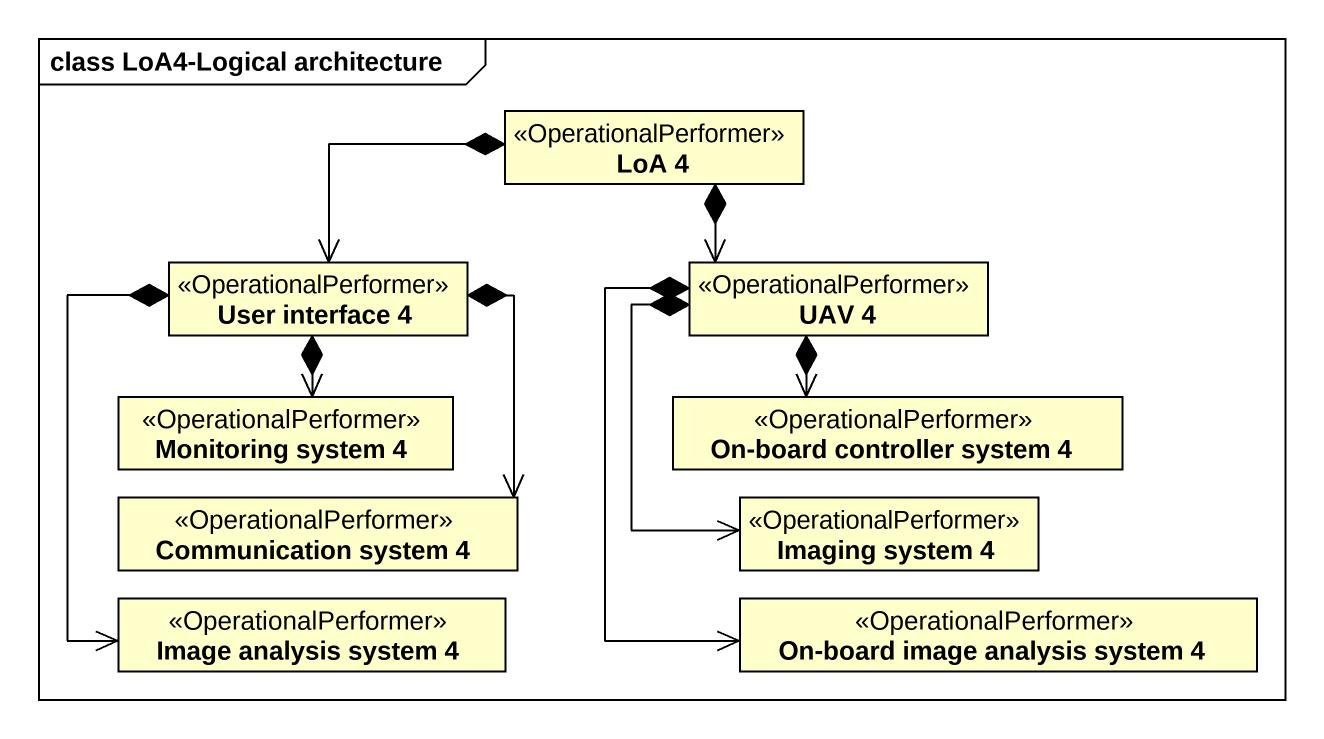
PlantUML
@startuml
mainframe class LoA4-Logical architecture
hide circle
hide empty members
class "LoA 4" as LoA_4 <<OperationalPerformer>>
class "User interface 4" as User_interface_4 <<OperationalPerformer>>
class "UAV 4" as UAV_4 <<OperationalPerformer>>
class "Monitoring system 4" as Monitoring_system_4 <<OperationalPerformer>>
class "On-board controller system 4" as On_board_controller_system_4 <<OperationalPerformer>>
class "Communication system 4" as Communication_system_4 <<OperationalPerformer>>
class "Imaging system 4" as Imaging_system_4 <<OperationalPerformer>>
class "Image analysis system 4" as Image_analysis_system_4 <<OperationalPerformer>>
class "On-board image analysis system 4" as On_board_image_analysis <<OperationalPerformer>>
LoA_4 *-left-> User_interface_4
LoA_4 *--> UAV_4
User_interface_4 *--> Monitoring_system_4
User_interface_4 *--> Communication_system_4
User_interface_4 *--> Image_analysis_system_4
UAV_4 *--> On_board_controller_system_4
UAV_4 *--> Imaging_system_4
UAV_4 *--> On_board_image_analysis
@enduml
